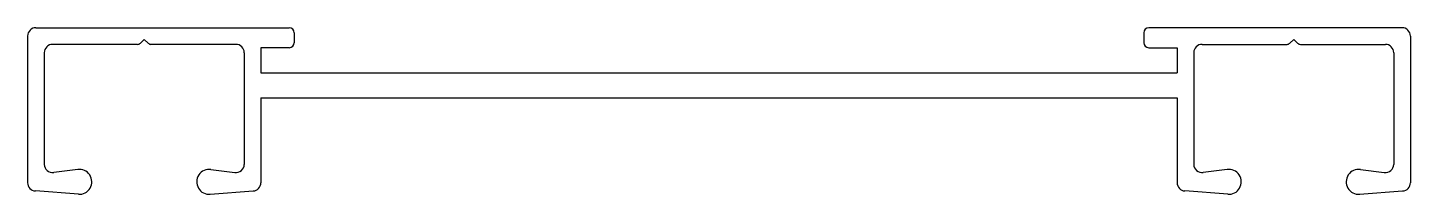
# Model space of a CAD drawing. Extents: x 2358.7 to 2441.7, y 1377.9 to 1387.9.
import ezdxf

# ---------------------------------------------------------------- set-up
doc = ezdxf.new("R2010")
doc.units = 0
doc.layers.get('0').update_dxf_attribs({"linetype": 'CONTINUOUS'})

msp = doc.modelspace()

# ---------------------------------------------------------------- linework, layer by layer
for p, q in [((2359.175, 1387.914), (2374.375, 1387.914)), ((2441.175, 1387.914), (2425.975, 1387.914)), ((2358.675, 1387.414), (2358.675, 1378.614)), ((2365.448, 1386.988), (2365.675, 1387.214)), ((2365.902, 1386.988), (2365.675, 1387.214)), ((2374.675, 1387.614), (2374.675, 1387.014)), ((2425.675, 1387.614), (2425.675, 1387.014)), ((2434.448, 1386.988), (2434.675, 1387.214)), ((2434.902, 1386.988), (2434.675, 1387.214)), ((2441.675, 1387.414), (2441.675, 1378.614)), ((2359.675, 1386.414), (2359.675, 1379.714)), ((2365.271, 1386.914), (2360.175, 1386.914)), ((2371.175, 1386.914), (2366.078, 1386.914)), ((2371.675, 1386.414), (2371.675, 1379.714)), ((2372.675, 1386.714), (2372.675, 1385.214)), ((2374.375, 1386.714), (2372.675, 1386.714)), ((2425.975, 1386.714), (2427.675, 1386.714)), ((2427.675, 1386.714), (2427.675, 1385.214)), ((2428.675, 1386.414), (2428.675, 1379.714)), ((2429.175, 1386.914), (2434.271, 1386.914)), ((2435.078, 1386.914), (2440.175, 1386.914)), ((2440.675, 1386.414), (2440.675, 1379.714)), ((2372.675, 1385.214), (2427.675, 1385.214)), ((2372.675, 1383.714), (2372.675, 1378.614)), ((2372.675, 1383.714), (2427.675, 1383.714)), ((2427.675, 1383.714), (2427.675, 1378.614)), ((2361.677, 1379.408), (2360.24, 1379.219)), ((2369.673, 1379.408), (2371.109, 1379.219)), ((2430.677, 1379.408), (2429.24, 1379.219)), ((2438.673, 1379.408), (2440.109, 1379.219)), ((2361.717, 1377.917), (2359.136, 1378.116)), ((2369.632, 1377.917), (2372.213, 1378.116)), ((2430.717, 1377.917), (2428.136, 1378.116)), ((2438.632, 1377.917), (2441.213, 1378.116))]:
    msp.add_line(p, q)
for centre, radius, start, end in [((2359.175, 1387.414), 0.5, 90, 180), ((2374.375, 1387.614), 0.3, 0, 90), ((2425.975, 1387.614), 0.3, 90, 180), ((2441.175, 1387.414), 0.5, 0, 90), ((2365.271, 1387.164), 0.25, 270, 315), ((2366.078, 1387.164), 0.25, 225, 270), ((2374.375, 1387.014), 0.3, 270, 360), ((2425.975, 1387.014), 0.3, 180, 270), ((2434.271, 1387.164), 0.25, 270, 315), ((2435.078, 1387.164), 0.25, 225, 270), ((2360.175, 1386.414), 0.5, 90, 180), ((2371.175, 1386.414), 0.5, 0, 90), ((2429.175, 1386.414), 0.5, 90, 180), ((2440.175, 1386.414), 0.5, 0, 90), ((2360.175, 1379.714), 0.5, 180, 277.50557), ((2371.175, 1379.714), 0.5, 262.49443, 0), ((2429.175, 1379.714), 0.5, 180, 277.50557), ((2440.175, 1379.714), 0.5, 262.49443, 0), ((2361.775, 1378.664), 0.75, 265.58499, 97.50557), ((2369.575, 1378.664), 0.75, 82.49443, 274.41501), ((2430.775, 1378.664), 0.75, 265.58499, 97.50557), ((2438.575, 1378.664), 0.75, 82.49443, 274.41501), ((2359.175, 1378.614), 0.5, 180, 265.58499), ((2372.175, 1378.614), 0.5, 274.41501, 0), ((2428.175, 1378.614), 0.5, 180, 265.58499), ((2441.175, 1378.614), 0.5, 274.41501, 0)]:
    msp.add_arc(centre, radius, start, end)

doc.saveas('drawing.dxf')
